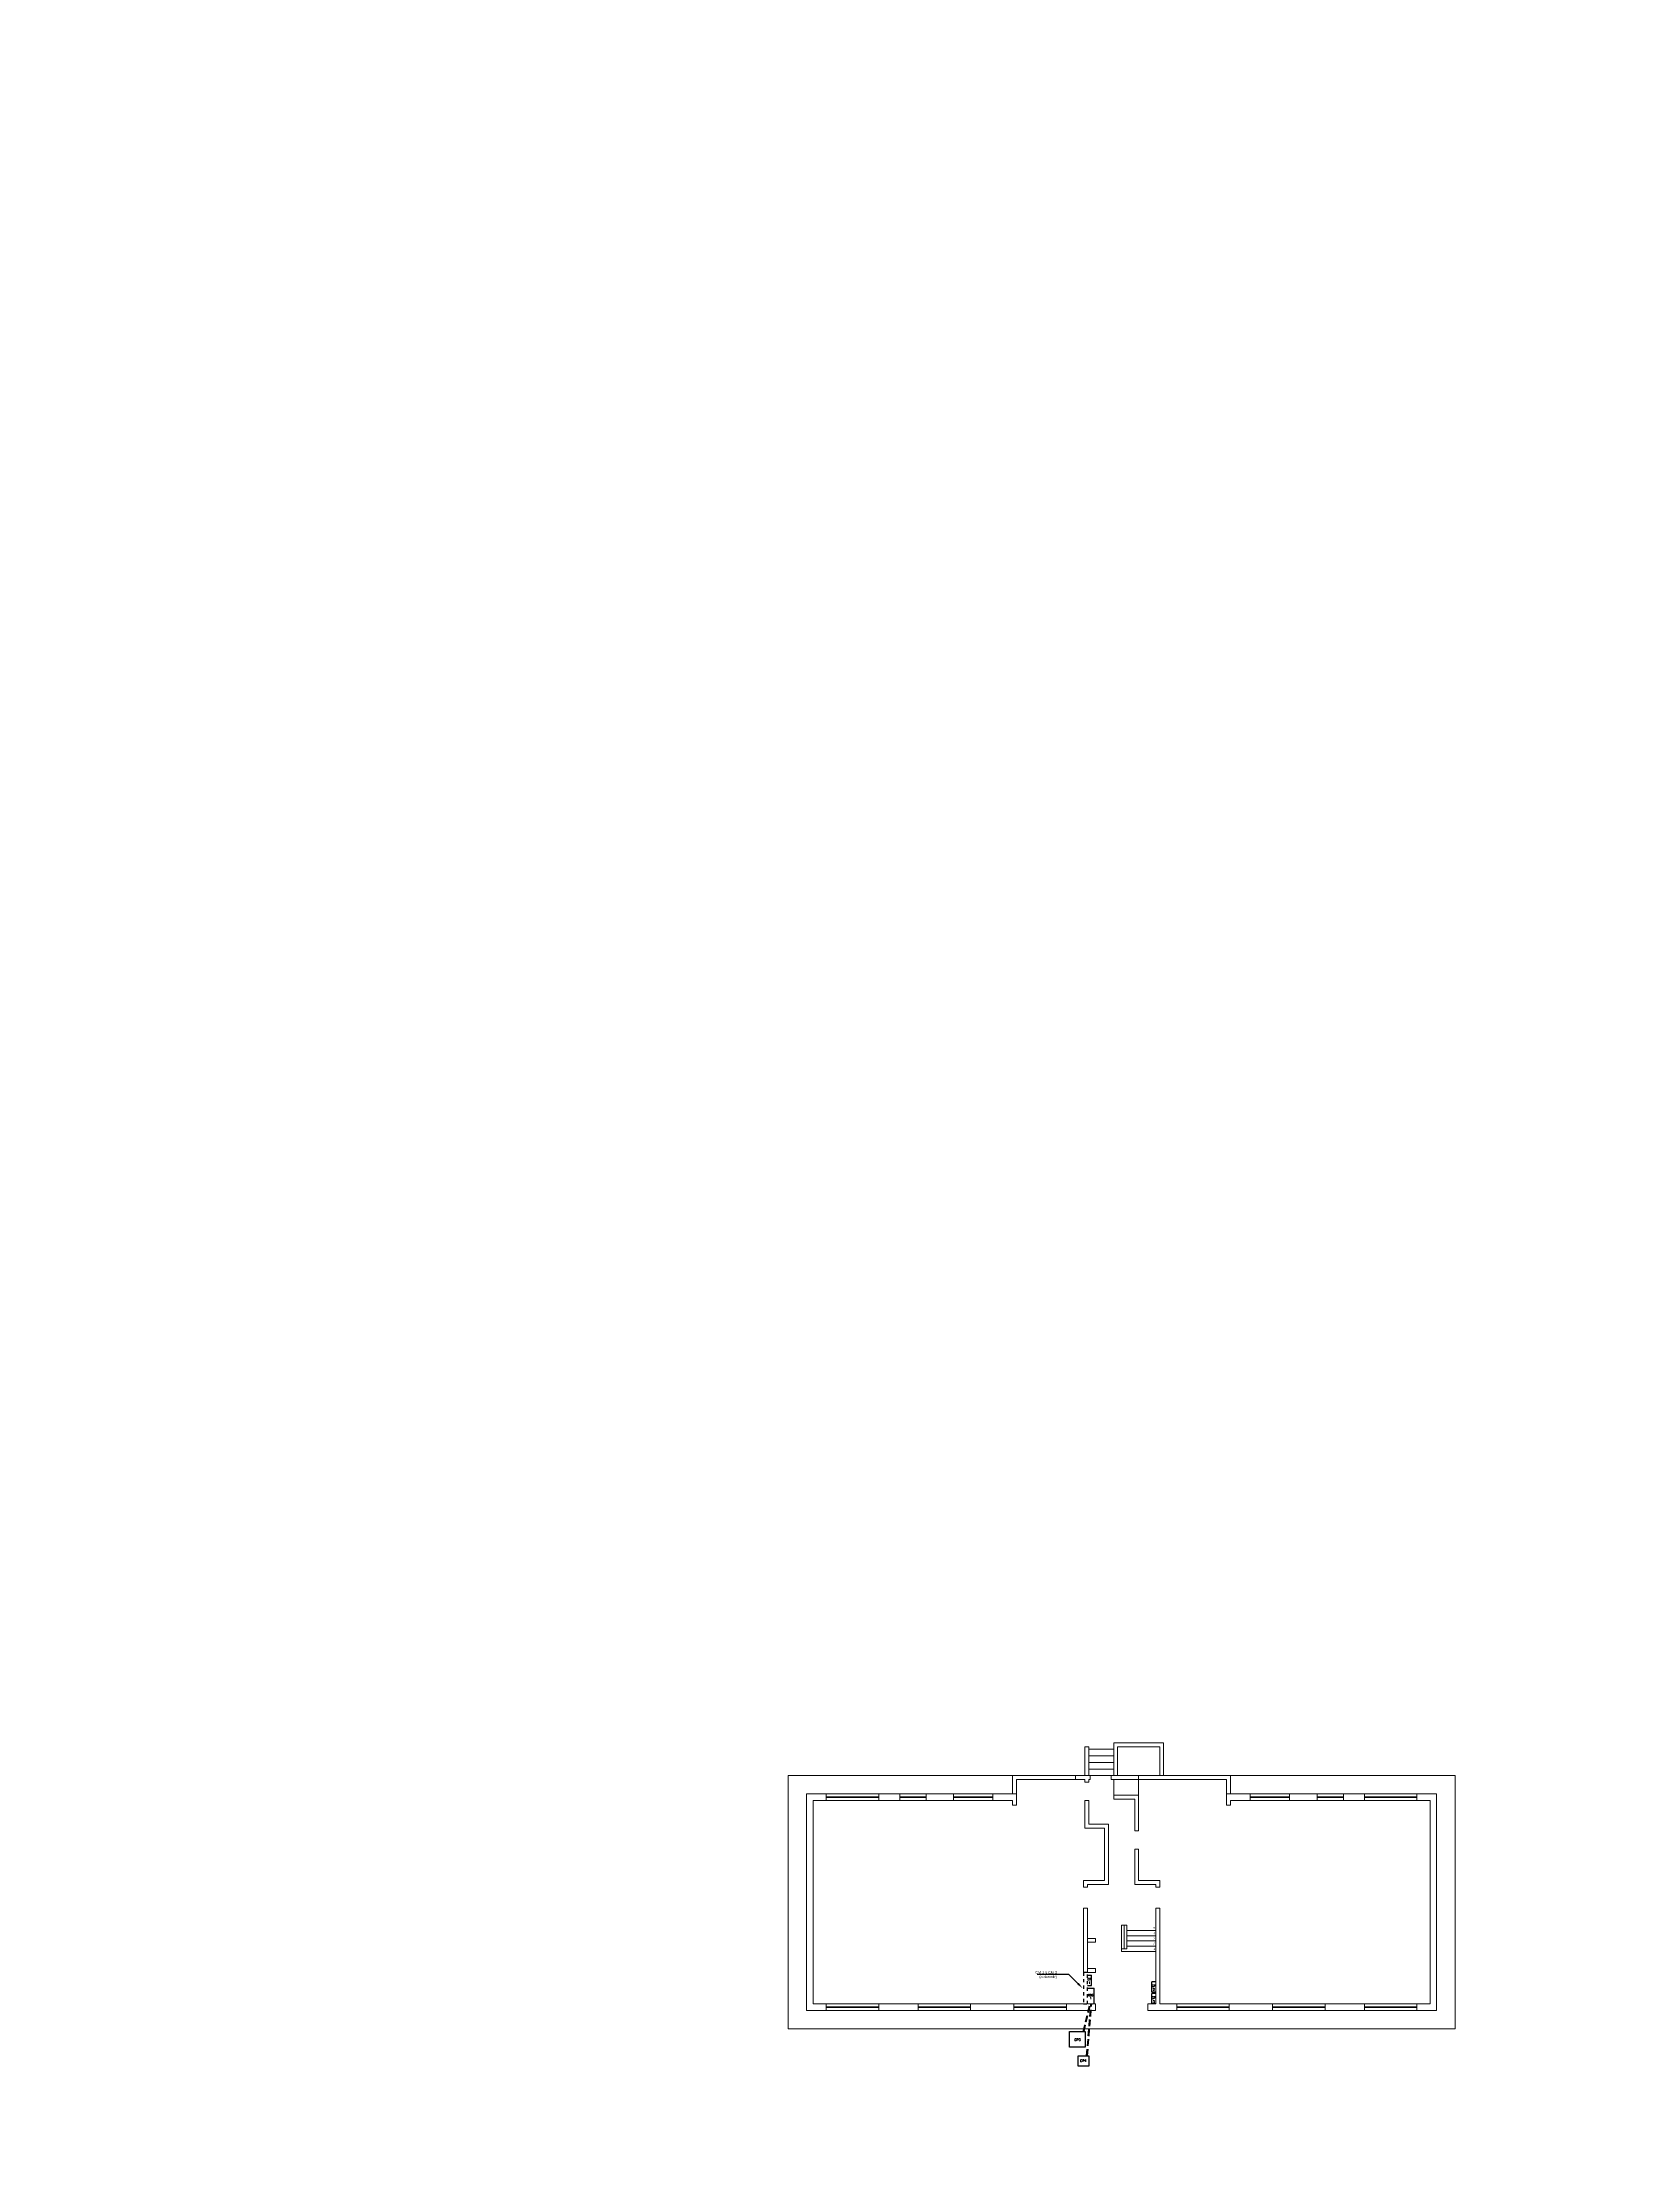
# Model space of a CAD drawing. Extents: x 0 to 11638, y -6007 to 0.
# Drawn here: x 9699.8 to 9760.4, y -3555.3 to -3474.3 of the extents above; entities that cross this region are included whole.
import ezdxf
from ezdxf import colors
from ezdxf.entities.mleader import LeaderData, LeaderLine
from ezdxf.math import Vec2, Vec3

# ---------------------------------------------------------------- set-up
doc = ezdxf.new("R2010")
doc.units = 0
doc.linetypes.add('CACHE', pattern=[0.375, 0.25, -0.125])
doc.linetypes.add('DASHED', pattern=[0.25, 0.125, -0.125])
doc.layers.get('0').update_dxf_attribs({"linetype": 'CONTINUOUS'})
for name, color, linetype, lineweight in [('ARQ - Alvenaria Alta', 251, 'CONTINUOUS', 13), ('ARQ - Alvenaria Média-Baixa', 252, 'CONTINUOUS', 20), ('ARQ - Desnível', 8, 'CONTINUOUS', 20), ('ARQ - Escadas', 1, 'CONTINUOUS', 9), ('ARQ - Esquadrias', 1, 'CONTINUOUS', 9), ('Elétrica', 30, 'CONTINUOUS', 20), ('Hidrossanitário - Mobiliário', 251, 'CONTINUOUS', 9), ('Lógica - Dados Telefonia CFTV', 3, 'CONTINUOUS', 5)]:
    doc.layers.add(name, color=color, linetype=linetype, lineweight=lineweight)
doc.styles.add('ROMANS', font='romans.shx', dxfattribs={"height": 0.3})
doc.styles.get("Standard").update_dxf_attribs({"font": 'arial.ttf', "height": 0.15})

msp = doc.modelspace()

# ---------------------------------------------------------------- linework, layer by layer
at = {"layer": 'ARQ - Alvenaria Alta'}
for p, q in [((9728.874, -3549.289), (9728.874, -3541.039)), ((9728.874, -3541.039), (9736.874, -3541.039)), ((9736.874, -3541.469), (9736.874, -3541.039)), ((9739.124, -3540.489), (9739.124, -3540.339)), ((9739.124, -3540.339), (9739.674, -3540.339)), ((9739.124, -3540.489), (9739.474, -3540.489)), ((9739.474, -3540.589), (9739.474, -3540.489)), ((9739.474, -3540.589), (9739.624, -3540.589)), ((9739.624, -3540.489), (9739.674, -3540.489)), ((9739.624, -3540.589), (9739.624, -3540.489)), ((9739.674, -3540.489), (9739.674, -3540.339)), ((9741.524, -3540.339), (9740.474, -3540.339)), ((9740.474, -3540.489), (9740.474, -3540.339)), ((9740.474, -3540.489), (9741.524, -3540.489)), ((9740.574, -3541.239), (9740.574, -3540.489)), ((9740.574, -3541.089), (9741.524, -3541.089)), ((9741.524, -3540.489), (9741.524, -3540.339)), ((9741.524, -3542.439), (9741.524, -3540.489)), ((9744.874, -3541.469), (9744.874, -3541.039)), ((9752.874, -3541.039), (9744.874, -3541.039)), ((9752.874, -3549.289), (9752.874, -3541.039)), ((9729.124, -3549.039), (9729.124, -3541.289)), ((9729.124, -3541.289), (9736.724, -3541.289)), ((9736.724, -3541.469), (9736.724, -3541.289)), ((9736.724, -3541.469), (9736.874, -3541.469)), ((9739.474, -3542.339), (9739.474, -3541.289)), ((9739.474, -3541.289), (9739.624, -3541.289)), ((9739.624, -3542.189), (9739.624, -3541.289)), ((9741.374, -3541.239), (9740.574, -3541.239)), ((9741.374, -3542.439), (9741.374, -3541.239)), ((9745.024, -3541.469), (9744.874, -3541.469)), ((9745.024, -3541.469), (9745.024, -3541.289)), ((9752.624, -3541.289), (9745.024, -3541.289)), ((9752.624, -3549.039), (9752.624, -3541.289)), ((9739.474, -3542.339), (9740.224, -3542.339)), ((9739.624, -3542.189), (9740.374, -3542.189)), ((9740.224, -3544.339), (9740.224, -3542.339)), ((9740.374, -3544.489), (9740.374, -3542.189)), ((9741.524, -3542.439), (9741.374, -3542.439)), ((9741.374, -3544.489), (9741.374, -3543.139)), ((9741.524, -3543.139), (9741.374, -3543.139)), ((9741.524, -3544.339), (9741.524, -3543.139)), ((9739.424, -3544.589), (9739.424, -3544.339)), ((9739.424, -3544.339), (9740.224, -3544.339)), ((9742.324, -3544.339), (9741.524, -3544.339)), ((9742.324, -3544.589), (9742.324, -3544.339)), ((9739.424, -3544.589), (9739.574, -3544.589)), ((9739.574, -3544.589), (9739.574, -3544.489)), ((9739.574, -3544.489), (9739.574, -3544.489)), ((9739.574, -3544.489), (9740.374, -3544.489)), ((9741.374, -3544.489), (9742.174, -3544.489)), ((9742.099, -3544.489), (9742.099, -3544.489)), ((9742.174, -3544.589), (9742.174, -3544.489)), ((9742.324, -3544.589), (9742.174, -3544.589)), ((9739.424, -3547.839), (9739.424, -3545.389)), ((9739.424, -3545.389), (9739.574, -3545.389)), ((9739.574, -3547.839), (9739.574, -3545.389)), ((9742.174, -3549.039), (9742.174, -3545.389)), ((9742.324, -3545.389), (9742.174, -3545.389)), ((9742.324, -3549.039), (9742.324, -3545.389)), ((9739.574, -3546.539), (9739.874, -3546.539)), ((9739.574, -3546.689), (9739.874, -3546.689)), ((9739.874, -3546.689), (9739.874, -3546.539)), ((9739.574, -3547.689), (9739.874, -3547.689)), ((9739.574, -3547.839), (9739.874, -3547.839)), ((9739.874, -3547.839), (9739.874, -3547.689)), ((9729.124, -3549.039), (9739.424, -3549.039)), ((9739.574, -3549.039), (9739.874, -3549.039)), ((9739.874, -3549.039), (9739.874, -3549.289)), ((9741.874, -3549.039), (9742.174, -3549.039)), ((9741.874, -3549.039), (9741.874, -3549.289)), ((9752.624, -3549.039), (9742.324, -3549.039)), ((9728.874, -3549.289), (9739.874, -3549.289)), ((9741.874, -3549.289), (9752.874, -3549.289))]:
    msp.add_line(p, q, dxfattribs=at)
at = {"layer": 'ARQ - Alvenaria Média-Baixa'}
for p, q in [((9739.474, -3540.339), (9739.474, -3539.239)), ((9739.474, -3539.239), (9739.624, -3539.239)), ((9739.624, -3540.339), (9739.624, -3539.239)), ((9740.574, -3540.339), (9740.574, -3539.089)), ((9740.574, -3539.089), (9742.474, -3539.089)), ((9740.724, -3540.339), (9740.724, -3539.239)), ((9740.724, -3539.239), (9742.324, -3539.239)), ((9742.324, -3539.239), (9742.324, -3540.339)), ((9742.474, -3539.089), (9742.474, -3540.339)), ((9736.724, -3540.339), (9739.124, -3540.339)), ((9736.724, -3540.339), (9736.724, -3541.039)), ((9736.874, -3540.489), (9739.124, -3540.489)), ((9736.874, -3541.039), (9736.874, -3540.489)), ((9745.024, -3540.339), (9741.524, -3540.339)), ((9744.874, -3540.489), (9741.524, -3540.489)), ((9744.874, -3541.039), (9744.874, -3540.489)), ((9745.024, -3540.339), (9745.024, -3541.039)), ((9740.874, -3546.939), (9740.874, -3546.039)), ((9741.074, -3546.039), (9740.874, -3546.039)), ((9740.974, -3546.939), (9740.974, -3546.039)), ((9741.074, -3546.939), (9741.074, -3546.039)), ((9741.074, -3546.939), (9740.874, -3546.939))]:
    msp.add_line(p, q, dxfattribs=at)
at = {"layer": 'ARQ - Desnível'}
for p, q in [((9728.174, -3549.989), (9728.174, -3540.339)), ((9728.174, -3540.339), (9736.724, -3540.339)), ((9753.574, -3540.339), (9745.024, -3540.339)), ((9753.574, -3549.989), (9753.574, -3540.339)), ((9728.174, -3549.989), (9753.574, -3549.989))]:
    msp.add_line(p, q, dxfattribs=at)
at = {"layer": 'ARQ - Escadas'}
for p, q in [((9739.624, -3539.339), (9740.574, -3539.339)), ((9739.624, -3539.589), (9740.574, -3539.589)), ((9739.624, -3539.839), (9740.574, -3539.839)), ((9739.624, -3540.089), (9740.574, -3540.089)), ((9739.674, -3540.339), (9740.474, -3540.339)), ((9741.074, -3546.239), (9742.174, -3546.239)), ((9741.074, -3546.439), (9742.174, -3546.439)), ((9741.074, -3546.639), (9742.174, -3546.639)), ((9740.874, -3547.039), (9740.874, -3546.939)), ((9740.874, -3547.039), (9742.174, -3547.039)), ((9741.074, -3546.839), (9742.174, -3546.839))]:
    msp.add_line(p, q, dxfattribs=at)
at = {"layer": 'ARQ - Esquadrias'}
for p, q in [((9729.624, -3541.289), (9729.624, -3541.039)), ((9729.624, -3541.039), (9731.624, -3541.039)), ((9731.624, -3541.039), (9731.624, -3541.289)), ((9732.424, -3541.289), (9732.424, -3541.039)), ((9732.424, -3541.039), (9733.424, -3541.039)), ((9733.424, -3541.039), (9733.424, -3541.289)), ((9734.474, -3541.289), (9734.474, -3541.039)), ((9734.474, -3541.039), (9735.974, -3541.039)), ((9735.974, -3541.039), (9735.974, -3541.289)), ((9747.274, -3541.039), (9745.774, -3541.039)), ((9745.774, -3541.039), (9745.774, -3541.289)), ((9747.274, -3541.289), (9747.274, -3541.039)), ((9749.324, -3541.039), (9748.324, -3541.039)), ((9748.324, -3541.039), (9748.324, -3541.289)), ((9749.324, -3541.289), (9749.324, -3541.039)), ((9752.124, -3541.039), (9750.124, -3541.039)), ((9750.124, -3541.039), (9750.124, -3541.289)), ((9752.124, -3541.289), (9752.124, -3541.039)), ((9729.624, -3541.149), (9731.624, -3541.149)), ((9729.624, -3541.179), (9731.624, -3541.179)), ((9731.624, -3541.289), (9729.624, -3541.289)), ((9732.424, -3541.149), (9733.424, -3541.149)), ((9732.424, -3541.179), (9733.424, -3541.179)), ((9733.424, -3541.289), (9732.424, -3541.289)), ((9734.474, -3541.149), (9735.974, -3541.149)), ((9734.474, -3541.179), (9735.974, -3541.179)), ((9735.974, -3541.289), (9734.474, -3541.289)), ((9747.274, -3541.149), (9745.774, -3541.149)), ((9747.274, -3541.179), (9745.774, -3541.179)), ((9745.774, -3541.289), (9747.274, -3541.289)), ((9749.324, -3541.149), (9748.324, -3541.149)), ((9749.324, -3541.179), (9748.324, -3541.179)), ((9748.324, -3541.289), (9749.324, -3541.289)), ((9752.124, -3541.149), (9750.124, -3541.149)), ((9752.124, -3541.179), (9750.124, -3541.179)), ((9750.124, -3541.289), (9752.124, -3541.289)), ((9729.624, -3549.039), (9729.624, -3549.289)), ((9731.624, -3549.039), (9729.624, -3549.039)), ((9729.624, -3549.149), (9731.624, -3549.149)), ((9729.624, -3549.179), (9731.624, -3549.179)), ((9731.624, -3549.289), (9731.624, -3549.039)), ((9733.124, -3549.039), (9733.124, -3549.289)), ((9735.124, -3549.039), (9733.124, -3549.039)), ((9733.124, -3549.149), (9735.124, -3549.149)), ((9733.124, -3549.179), (9735.124, -3549.179)), ((9735.124, -3549.289), (9735.124, -3549.039)), ((9736.774, -3549.039), (9736.774, -3549.289)), ((9738.774, -3549.039), (9736.774, -3549.039)), ((9736.774, -3549.149), (9738.774, -3549.149)), ((9736.774, -3549.179), (9738.774, -3549.179)), ((9738.774, -3549.289), (9738.774, -3549.039)), ((9742.974, -3549.289), (9742.974, -3549.039)), ((9742.974, -3549.039), (9744.974, -3549.039)), ((9744.974, -3549.149), (9742.974, -3549.149)), ((9744.974, -3549.179), (9742.974, -3549.179)), ((9744.974, -3549.039), (9744.974, -3549.289)), ((9746.624, -3549.289), (9746.624, -3549.039)), ((9746.624, -3549.039), (9748.624, -3549.039)), ((9748.624, -3549.149), (9746.624, -3549.149)), ((9748.624, -3549.179), (9746.624, -3549.179)), ((9748.624, -3549.039), (9748.624, -3549.289)), ((9750.124, -3549.289), (9750.124, -3549.039)), ((9750.124, -3549.039), (9752.124, -3549.039)), ((9752.124, -3549.149), (9750.124, -3549.149)), ((9752.124, -3549.179), (9750.124, -3549.179)), ((9752.124, -3549.039), (9752.124, -3549.289)), ((9729.624, -3549.289), (9731.624, -3549.289)), ((9733.124, -3549.289), (9735.124, -3549.289)), ((9736.774, -3549.289), (9738.774, -3549.289)), ((9744.974, -3549.289), (9742.974, -3549.289)), ((9748.624, -3549.289), (9746.624, -3549.289)), ((9752.124, -3549.289), (9750.124, -3549.289))]:
    msp.add_line(p, q, dxfattribs=at)
at = {"layer": 'Elétrica', "linetype": 'DASHED', "lineweight": -2}
for p, q in [((9739.574, -3547.839), (9739.424, -3547.839)), ((9739.424, -3547.839), (9739.424, -3549.039)), ((9739.574, -3549.039), (9739.574, -3547.839)), ((9739.424, -3549.039), (9739.574, -3549.039))]:
    msp.add_line(p, q, dxfattribs=at)
at = {"layer": 'Elétrica', "linetype": 'CACHE', "lineweight": -2}
for p, q in [((9739.411, -3550.082), (9739.663, -3549.039)), ((9739.442, -3550.089), (9739.696, -3549.039))]:
    msp.add_line(p, q, dxfattribs=at)
at = {"layer": 'Elétrica', "lineweight": -2}
for p, q in [((9739.574, -3548.439), (9739.824, -3548.439)), ((9739.824, -3549.039), (9739.824, -3548.439)), ((9742.024, -3549.039), (9742.024, -3548.639)), ((9742.174, -3548.639), (9742.024, -3548.639)), ((9742.174, -3549.039), (9742.024, -3549.039)), ((9738.892, -3550.689), (9738.892, -3550.089)), ((9738.892, -3550.089), (9739.492, -3550.089)), ((9739.492, -3550.689), (9738.892, -3550.689)), ((9739.492, -3550.089), (9739.492, -3550.689))]:
    msp.add_line(p, q, dxfattribs=at)
at = {"layer": 'Hidrossanitário - Mobiliário'}
msp.add_line((9741.524, -3544.031), (9741.524, -3543.697), dxfattribs=at)
at = {"layer": 'Lógica - Dados Telefonia CFTV', "lineweight": -2}
for p, q in [((9739.574, -3547.939), (9739.724, -3547.939)), ((9739.574, -3548.339), (9739.724, -3548.339)), ((9739.724, -3548.339), (9739.724, -3547.939)), ((9742.024, -3548.589), (9742.024, -3548.189)), ((9742.174, -3548.189), (9742.024, -3548.189)), ((9742.174, -3548.589), (9742.024, -3548.589)), ((9739.224, -3551.408), (9739.224, -3551.008)), ((9739.224, -3551.008), (9739.624, -3551.008)), ((9739.624, -3551.408), (9739.224, -3551.408)), ((9739.624, -3551.008), (9739.624, -3551.408))]:
    msp.add_line(p, q, dxfattribs=at)
at = {"layer": 'Lógica - Dados Telefonia CFTV', "linetype": 'CACHE', "lineweight": -2}
for p, q in [((9739.543, -3551.005), (9739.707, -3549.039)), ((9739.574, -3551.008), (9739.739, -3549.039))]:
    msp.add_line(p, q, dxfattribs=at)

# ---------------------------------------------------------------- texts
at = {"layer": 'ARQ - Escadas', "char_height": 0.075, "attachment_point": 5}
for s, insert in [('4', (9742.116, -3546.344)), ('5', (9742.116, -3546.144)), ('3', (9742.116, -3546.544)), ('2', (9742.116, -3546.744)), ('1', (9742.116, -3546.944))]:
    msp.add_mtext(s, dxfattribs=dict(at, insert=insert))
at = {"layer": 'Elétrica', "linetype": 'ByBlock', "attachment_point": 1, "style": 'ROMANS'}
for s, width, gutter_width, insert, char_height in [('\\pxqc;QDG\\P1', 1.36235, 12.96, (9739.018, -3548.666), 0.072), ('\\pxqc;CP\\P3', 1.70294, 16.2, (9741.247, -3548.754), 0.09), ('CP3', 1.89216, 18, (9739.078, -3550.357), 0.09)]:
    msp.add_mtext_dynamic_manual_height_columns(s, width=width, gutter_width=gutter_width, heights=[0], dxfattribs=dict(at, insert=insert, char_height=char_height))
at = {"layer": 'Lógica - Dados Telefonia CFTV', "linetype": 'ByBlock', "style": 'ROMANS'}
for s, width, gutter_width, insert, char_height, attachment_point in [('\\pxqc;CP\\P1', 1.70294, 16.2, (9738.796, -3548.054), 0.081, 1), ('\\pxqc;CP\\P2', 1.70294, 16.2, (9742.952, -3548.304), 0.081, 3), ('CP4', 1.89216, 18, (9739.295, -3551.158), 0.09, 1)]:
    msp.add_mtext_dynamic_manual_height_columns(s, width=width, gutter_width=gutter_width, heights=[0], dxfattribs=dict(at, insert=insert, char_height=char_height, attachment_point=attachment_point))

# ---------------------------------------------------------------- leaders
at = {"lineweight": -2}
ml = msp.add_multileader_mtext('Standard', dxfattribs=at)
ml.set_content('CM 1 a CM 3\\P(a demolir)', color=256, style='STANDARD')
ml.set_leader_properties(color=256, linetype='BYLAYER', lineweight=-1)
ml.build(insert=Vec2(0, 0))
ml.multileader.update_dxf_attribs({"text_right_attachment_type": 6, "dogleg_length": 0.36, "arrow_head_size": 0.25})
ctx = ml.context
ctx.base_point, ctx.char_height, ctx.arrow_head_size, ctx.landing_gap_size, ctx.plane_origin = Vec3(9737.497, -3547.851), 0.1, 0.25, 0.1, Vec3(9739.39, -3548.439)
ctx.right_attachment, ctx.text_align_type = 6, 2
notes = []
notes.append((ctx, [(0, (1, 1, 0), (9738.867, -3547.916), (-1, 0), 0.36, [(0, [(9739.39, -3548.439)], 0, [])])]))
ctx.mtext.insert, ctx.mtext.alignment, ctx.mtext.flow_direction = Vec3(9738.407, -3547.787), 3, 5
for ctx, leaders in notes:
    for number, flags, end, landing, length, lines in leaders:
        leader = LeaderData()
        leader.index, (leader.has_last_leader_line, leader.has_dogleg_vector, leader.attachment_direction) = number, flags
        leader.last_leader_point, leader.dogleg_vector, leader.dogleg_length = Vec3(end), Vec3(landing), length
        for number, points, colour, breaks in lines:
            line = LeaderLine()
            line.index, line.vertices, line.color, line.breaks = number, Vec3.list(points), colors.encode_raw_color(colour), breaks
            leader.lines.append(line)
        ctx.leaders.append(leader)

doc.saveas('drawing.dxf')
